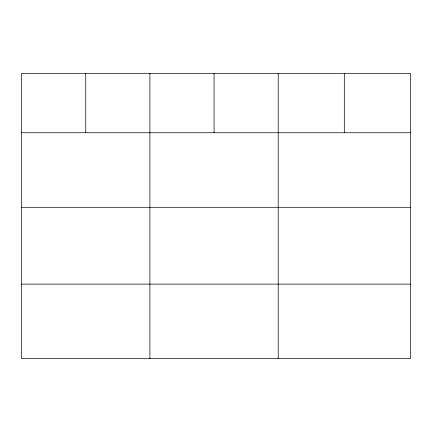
<?xml version="1.0" encoding="UTF-8"?>
<svg xmlns="http://www.w3.org/2000/svg" width="432" height="432" viewBox="0 0 432 432"><rect width="100%" height="100%" fill="white"/><g stroke="black" fill="none" stroke-linecap="round" stroke-linejoin="round"><path stroke-width="0.65" d="M410.4 207.301L410.4 73.316L21.6 73.316L21.6 358.684L410.4 358.684L410.4 207.301L21.6 207.301M21.6 132.743L410.4 132.743M21.6 284.121L410.4 284.121M344.304 73.316L344.304 132.743M278.208 73.316L278.208 358.684M214.056 73.316L214.056 132.743M149.904 73.316L149.904 358.684M85.752 73.316L85.752 132.743"/></g></svg>
